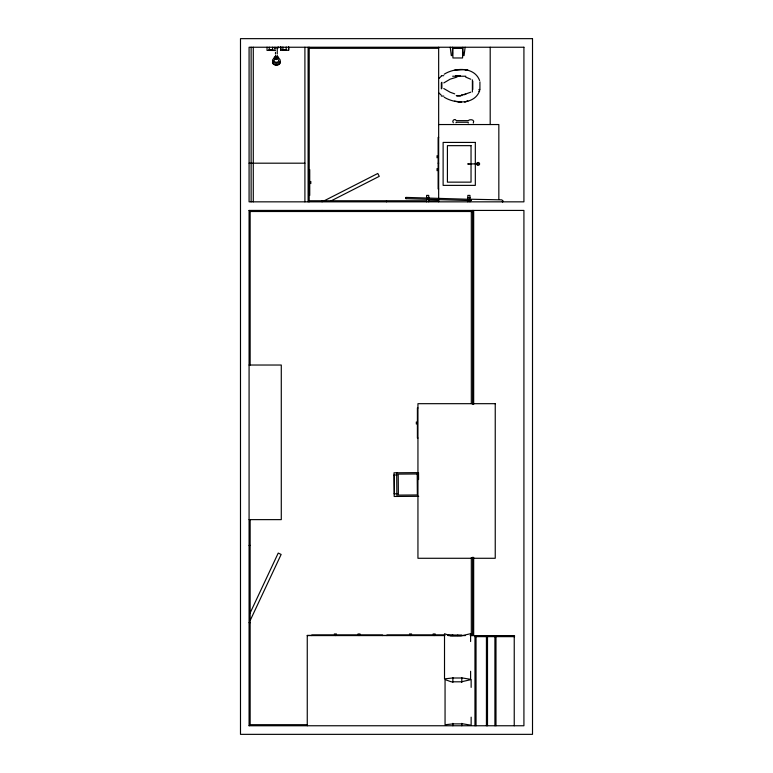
<?xml version="1.0" encoding="UTF-8"?>
<svg xmlns="http://www.w3.org/2000/svg" width="773" height="773" viewBox="0 0 773 773"><rect width="100%" height="100%" fill="white"/><g stroke="black" fill="none" stroke-linecap="round" stroke-linejoin="round"><path stroke-width="1.16" d="M267.052 47.182L267.014 50.4L275.072 50.487M269.255 50.419L269.284 47.201M270.347 50.032L269.313 50.158M272.531 50.458L272.569 47.24M272.743 50.052L270.531 50.168M274.946 50.477L274.975 47.259M280.696 46.95L280.667 50.168L288.716 50.245L288.754 47.027M280.792 50.168L280.821 46.95M282.879 50.322L282.928 46.969M283.237 49.791L283.333 50.332L283.372 49.791M283.942 50.332L283.904 49.801M284.242 50.342L284.309 49.801M284.425 50.342L285.082 49.81M284.561 50.342L284.483 49.801M284.638 50.206L282.744 50.322M284.908 49.81L284.879 50.342L286.619 50.361M285.624 50.351L285.643 49.81M286.058 50.351L286.02 49.82M286.174 50.361L286.213 46.998M288.59 50.245L288.629 47.027M452.505 47.24L452.369 55.559L451.297 55.559L450.224 47.24M471.008 200.023L471.037 199.347L405.989 197.405L405.96 198.642L405.999 197.473M471.037 199.946L471.008 200.594L405.951 198.671M502.392 201.966L502.431 200.671M502.856 201.801L502.894 200.497M275.719 57.695L275.835 58.188M465.133 47.24L464.061 55.559L462.988 55.559L462.853 47.24M471.008 200.622L471.047 199.415M479.608 90.866C474.496 104.877 454.949 103.92 444.195 97.205M275.546 56.1L276.386 56.951L277.217 56.1M250.152 612.96L278.222 553.082L281.14 554.444L250.152 620.545M455.964 122.762L456.283 122.24L468.216 122.24L468.216 123.071M249.08 725.76L249.08 210.43L523.92 210.43L523.92 725.76L249.08 725.76L250.152 724.688L250.152 519.63M439.054 78.363L441.199 76.305M479.753 90.779L478.709 91.185M276.84 58.168L276.995 57.617M469.163 164.166L468.225 164.166M470.805 92.171L463.655 94.712L465.81 94.316L461.423 94.77M443.799 82.924L450.176 79.165L456.988 77.087M444.195 74.218C454.92 67.483 474.438 66.517 479.608 80.537M324.235 200.767L377.794 173.471L379.263 176.341L331.047 200.903M276.734 58.217L275.835 58.11M464.67 101.852L467.887 101.186L464.718 101.852M454.476 70.237L464.718 69.56M457.742 101.698L461.278 101.968L454.476 101.186M394.027 475.018L396.887 474.999L396.868 472.786M394.162 493.821L397.022 493.802L397.032 496.45M418.695 496.305L394.182 496.469L394.017 472.805L418.531 472.632L418.579 479.55M278.618 47.114L277.913 47.114M277.256 47.781L277.275 54.033M471.617 199.25L502.006 199.869M274.318 47.781L278.444 47.781M309.2 48.312L438.658 48.312M441.344 75.686L443.731 75.686M455.655 75.686L460.418 75.686M452.649 76.227L465.81 76.227M456.244 95.552L462.225 95.552M441.344 96.084L443.731 96.084M456.843 96.084L460.418 96.084M438.658 124.54L498.836 124.54L498.836 199.463M438.658 137.42L438.127 137.42L438.127 188.96L438.658 188.96M249.08 163.19L304.91 163.19M438.127 163.19L438.658 163.19M467.617 163.905L479.54 163.895M309.2 169.635L309.741 169.635L309.741 195.395L309.2 195.395M426.599 197.54L428.744 197.54M467.829 197.54L469.974 197.54M309.2 200.767L426.812 200.767M429.005 200.767L438.658 200.767M249.08 210.43L250.152 211.502L472.603 211.502M249.08 365.03L281.285 365.03L281.285 519.63L249.08 519.63M417.942 407.97L417.401 407.97L417.401 438.03L417.942 438.03M249.08 545.39L250.152 545.39M249.08 622.69L250.152 622.69M334.313 633.966L336.458 633.966M357.938 633.966L360.073 633.966M409.468 633.966L411.613 633.966M433.083 633.966L435.228 633.966M444.784 635.039L386.915 635.039L386.915 635.58M448.166 635.039L461.8 635.039L461.8 635.58M444.446 635.367L307.258 635.367L307.258 725.76M448.06 635.367L452.872 635.367M307.258 635.58L444.813 635.58M448.06 635.58L465.385 635.58M470.168 635.58L514.518 635.58L514.518 636.652L474.96 636.652M250.152 724.688L307.47 724.688M268.772 50.013L273.313 50.061M285.643 50.216L286.145 50.226M465.646 77.087L470.805 79.252M454.708 93.862L450.176 92.248L443.76 88.528M439.054 93.05L441.199 95.108M453.307 122.762C451.403 120.743 455.171 117.883 456.283 120.636L468.216 120.636C469.366 119.052 475.414 119.245 473.289 123.071M396.713 475.009L396.849 493.802M394.288 475.018L394.414 493.821M479.917 81.88L479.917 89.513M514.238 636.652L514.238 725.76M495.986 636.652L495.986 725.76M494.913 635.58L494.913 725.76M490.198 47.24L490.198 124.54M487.502 636.652L487.502 725.76M486.43 635.58L486.43 725.76M477.279 163.122L477.279 164.678M476.033 636.652L476.033 725.76M474.96 635.58L474.96 725.76M473.675 210.43L473.675 404.337M473.675 557.294L473.675 635.58M472.786 81.059L472.786 89.513M472.603 210.43L472.603 404.26M472.603 557.265L472.603 635.58M472.39 79.851L472.39 91.929M471.317 211.502L471.317 403.68M471.317 557.555L471.317 635.58M471.144 687.39L471.144 679.593L461.307 681.805L451.248 681.805L445.055 679.593L445.055 724.745L453.075 723.876L463.124 723.876L471.144 725.209L471.144 717.16M470.602 641.513L470.602 633.715L460.766 635.928L450.707 635.928L444.514 633.715L444.514 678.868L452.534 677.998L462.592 677.998L470.602 679.322L470.602 671.283M469.974 201.84L469.974 195.395L467.829 195.395L467.829 201.84M463.056 52.274L463.056 53.82M461.8 677.66L461.8 682.472M461.8 723.354L461.8 725.76M457.78 635.039L457.78 635.58M452.872 635.039L452.872 635.58M452.872 677.544L452.872 682.366M452.872 723.354L452.872 725.76M452.505 52.438L452.505 53.54M441.885 82.267L441.885 88.306M441.344 82.885L441.344 88.885M438.658 47.24L438.658 201.84M437.054 155.673L437.054 157.818M437.054 168.553L437.054 170.707M434.155 635.039L434.155 635.58M428.744 201.84L428.744 195.395L426.599 195.395L426.599 201.84M416.328 421.932L416.328 424.077M410.54 635.039L410.54 635.58M386.5 200.767L386.5 201.84M386.5 210.43L386.5 211.502M382.625 635.58L382.625 635.039L311.77 635.039L311.77 635.58M359.01 635.039L359.01 635.58M335.385 635.039L335.385 635.58M322.08 200.767L322.08 201.84M322.08 210.43L322.08 211.502M310.814 181.442L310.814 183.588M309.2 47.24L309.2 201.84M308.108 47.24L308.108 201.84M304.91 47.24L304.91 201.84M275.488 52.274L275.488 54.033M253.283 47.24L253.283 201.84M251.128 47.24L251.128 201.84M250.152 211.502L250.152 365.03M280 62.381A3.623 2.561 0 0 1 275.449 64.845A3.623 2.561 0 0 1 273.246 61.096M278.551 60.072A2.309 1.633 0 0 1 277.42 62.082A2.309 1.633 0 0 1 274.454 61.521A2.309 1.633 0 0 1 274.898 59.376M277.169 56.342A2.309 1.633 0 0 1 278.232 58.845A2.309 1.633 0 0 1 274.531 58.845A2.309 1.633 0 0 1 275.594 56.342M277.159 57.183A1.015 0.715 0 0 1 277.082 58.168A1.015 0.715 0 0 1 275.681 58.168A1.015 0.715 0 0 1 275.603 57.183M277.159 55.849A1.015 0.715 0 0 1 277.082 56.835A1.015 0.715 0 0 1 275.681 56.835A1.015 0.715 0 0 1 275.603 55.849M278.879 58.526A3.884 2.744 0 0 1 278.879 62.729A3.884 2.744 0 0 1 273.014 62.004A3.884 2.744 0 0 1 275.053 58.043M277.71 58.043A3.884 2.744 0 0 1 278.328 58.246M280.213 61.898A3.884 2.744 0 0 1 275.372 65.029A3.884 2.744 0 0 1 273.4 60.603M479.637 89.504L479.144 89.523L479.637 89.504M417.207 473.975L398.211 474.11L398.366 495.106L417.352 494.971L417.207 473.975M532.51 38.65L240.49 38.65L240.49 734.35L532.51 734.35L532.51 38.65M523.92 47.24L249.08 47.24L249.08 201.84L523.92 201.84L523.92 47.24M462.573 48.409L452.91 48.409L452.91 57.975L462.573 57.975L462.573 48.409M475.327 142.425L443.122 142.425L443.122 185.375L475.327 185.375L475.327 142.425M471.037 145.653L447.412 145.653L447.412 182.148L471.037 182.148L471.037 145.653M495.242 403.68L417.942 403.68L417.942 558.28L495.242 558.28L495.242 403.68M467.945 70.237L464.67 69.56L467.887 70.237M479.54 164.272L479.54 163.528A1.449 1.449 0 0 0 476.738 163.528L476.738 164.272A1.449 1.449 0 0 0 479.54 164.272"/></g></svg>
